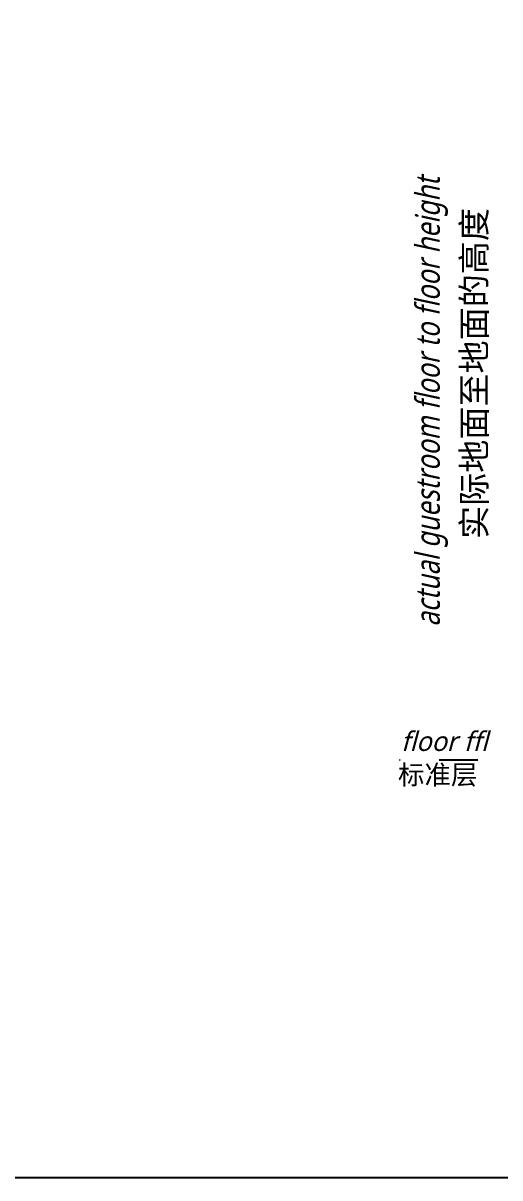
# Model space of a CAD drawing. Header units: inches. Extents: x 96003 to 270950, y -80202 to 65998.
# Drawn here: x 228364 to 229839, y 34107 to 37677 of the extents above; entities that cross this region are included whole.
import ezdxf

# ---------------------------------------------------------------- set-up
doc = ezdxf.new("R2010")
doc.units = ezdxf.units.IN
doc.header["$LTSCALE"] = 10
doc.header["$MEASUREMENT"] = 0
doc.linetypes.add('M-CENTER', pattern=[1.8, 1.2, -0.2, 0.2, -0.2])
for name, color, linetype in [('ED-文字说明', 50, 'Continuous'), ('ED-造型尺寸', 44, 'Continuous'), ('EL-DIM', 50, 'Continuous'), ('FC-地面造型', 136, 'Continuous')]:
    doc.layers.add(name, color=color, linetype=linetype)
doc.styles.add('LUCIDIA', font='')
doc.styles.add('st', font='')
doc.styles.add('宋体', font='', dxfattribs={"height": 60})
doc.styles.get('LUCIDIA').set_extended_font_data('Lucida Sans', italic=True)
doc.styles.get('st').set_extended_font_data('SimSun')
doc.styles.get('宋体').set_extended_font_data('SimSun')

# ---------------------------------------------------------------- blocks, each defined once
blk = doc.blocks.new('A$C2E6F40A5')
blk.add_hatch(color=256).paths.add_polyline_path([(40, 69.3), (-40, 69.3), (0, 0)])
at = {"color": 0}
blk.add_lwpolyline([(40, 69.3), (-40, 69.3), (0, 0), (40, 69.3)], dxfattribs=at)
blk = doc.blocks.new('20150428.1023048')
at = {"layer": 'ED-造型尺寸', "color": 250, "linetype": 'M-CENTER', "ltscale": 2}
blk.add_line((21.19, 0, 0), (-14.89, 0, 0), dxfattribs=at)
at = {"layer": 'ED-造型尺寸', "xscale": -0.0256, "yscale": 0.0256, "zscale": 0.0256}
blk.add_blockref('A$C2E6F40A5', (3.19, 0, 0), dxfattribs=at)

msp = doc.modelspace()

# ---------------------------------------------------------------- linework, layer by layer
at = {"layer": 'FC-地面造型', "color": 138, "linetype": 'ByBlock'}
msp.add_lwpolyline([(216744.7, 47146.6), (236625.7, 47146.6), (236625.7, 34107), (216744.7, 34107)], close=True, dxfattribs=at)

# ---------------------------------------------------------------- block references
at = {"layer": 'ED-造型尺寸', "xscale": 30, "yscale": 30, "zscale": 30}
msp.add_blockref('20150428.1023048', (229975.4, 35398.5, 0), dxfattribs=at)

# ---------------------------------------------------------------- texts
at = {"layer": 'ED-文字说明', "style": 'LUCIDIA', "width": 0.8}
msp.add_text('actual guestroom floor to floor height', height=75, rotation=90, dxfattribs=at).set_placement((229653.4, 35811.8))
at = {"layer": 'ED-文字说明', "style": '宋体'}
msp.add_text('实际地面至地面的高度', height=75, rotation=90, dxfattribs=at).set_placement((229796.9, 36082.2))
at = {"layer": 'EL-DIM', "color": 2}
for s, style, p in [('floor ffl ', 'LUCIDIA', (229533.2, 35426.8)), ('标准层', 'st', (229524, 35323.4))]:
    msp.add_text(s, height=60, dxfattribs=dict(at, style=style)).set_placement(p)

doc.saveas('drawing.dxf')
